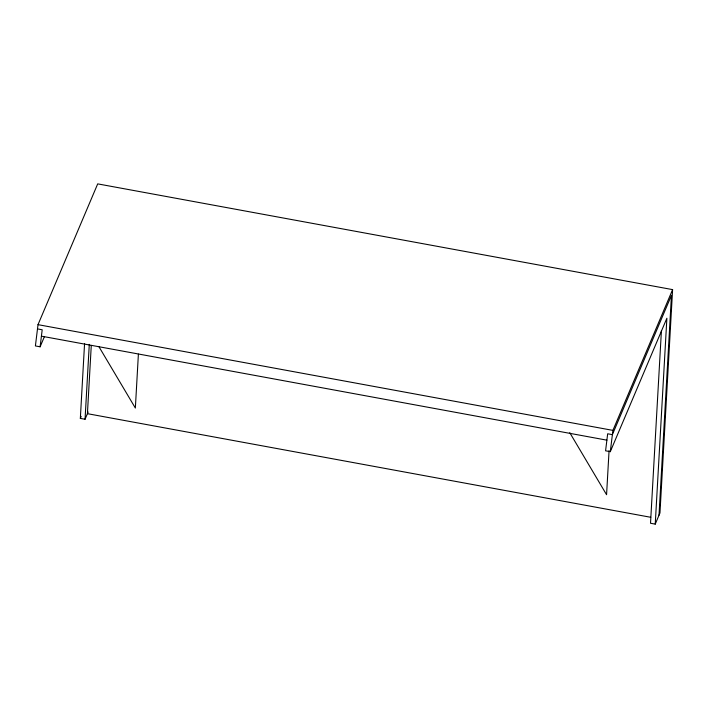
<?xml version="1.0" encoding="UTF-8"?>
<svg xmlns="http://www.w3.org/2000/svg" width="708" height="708" viewBox="0 0 708 708"><rect width="100%" height="100%" fill="white"/><g stroke="black" fill="none" stroke-linecap="round" stroke-linejoin="round"><path stroke-width="1.06" d="M88.128 412.003L85.048 419.251L80.34 418.384L84.571 343.522M85.048 419.251L89.288 344.389M91.279 345.433L87.42 413.676L650.714 517.283M138.396 354.106L135.352 408.038L99.102 346.964M609.066 450.677L606.57 494.706L569.772 432.694M661.422 330.583L650.519 523.256L655.236 524.124L659.962 512.964L672.6 289.616L97.704 183.876L38.011 324.653L35.4 345.938L40.108 346.805L44.4 336.698M655.236 524.124L666.883 318.237L610.296 451.669L605.579 450.81L607.668 433.783L612.385 434.641L671.458 295.333L659.015 515.194M40.108 346.805L42.197 329.778L37.489 328.91M610.296 451.669L612.907 430.384L672.6 289.616M80.34 418.384L81.181 416.401M38.011 324.653L612.907 430.384M41.418 336.158L606.889 440.164"/></g></svg>
